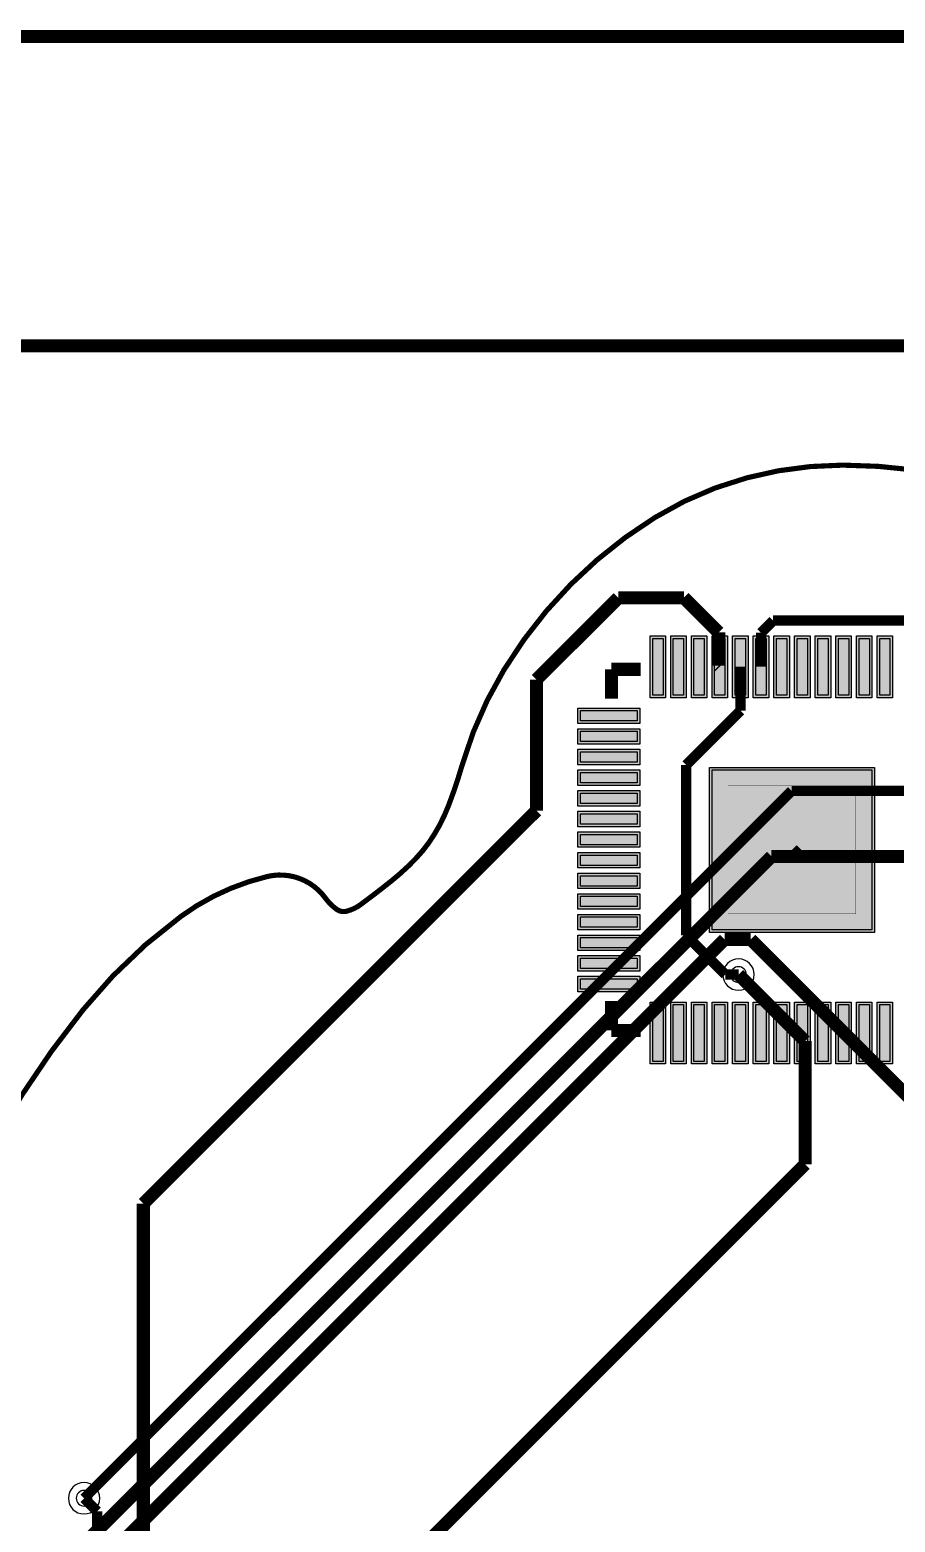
# Model space of a CAD drawing. Header units: millimetres. Extents: x -109 to -2, y -122 to 7.
# Drawn here: x -88.94 to -72.17, y -22.18 to 6.76 of the extents above; entities that cross this region are included whole.
import ezdxf

# ---------------------------------------------------------------- set-up
doc = ezdxf.new("R2010")
doc.units = ezdxf.units.MM
doc.header["$MEASUREMENT"] = 0
for name, color, linetype, true_color in [('Board-Outline-Layer', 7, 'Continuous', 0xff00ff), ('Bottom-Layer', 7, 'Continuous', 0x0000ff), ('Bottom-Paste-Mask-Layer', 7, 'Continuous', 0x800000), ('Bottom-Silkscreen-Layer', 7, 'Continuous', 0x66cc33), ('Bottom-Solder-Mask-Layer', 7, 'Continuous', 0xaa00ff), ('Hole-Layer', 7, 'Continuous', 0x222222), ('Multi-Layer', 7, 'Continuous', 0xc0c0c0), ('Top-Layer', 7, 'Continuous', 0xff0000)]:
    doc.layers.add(name, color=color, linetype=linetype, true_color=true_color)

msp = doc.modelspace()

# ---------------------------------------------------------------- hatches: boundary and pattern name
at = {"layer": 'Bottom-Layer'}
for points in [[(-76.868, -5.044), (-76.668, -5.044), (-76.668, -6.144), (-76.868, -6.144)], [(-76.468, -5.044), (-76.268, -5.044), (-76.268, -6.144), (-76.468, -6.144)], [(-76.068, -5.044), (-75.868, -5.044), (-75.868, -6.144), (-76.068, -6.144)], [(-75.668, -5.044), (-75.468, -5.044), (-75.468, -6.144), (-75.668, -6.144)], [(-75.268, -5.044), (-75.068, -5.044), (-75.068, -6.144), (-75.268, -6.144)], [(-74.868, -5.044), (-74.668, -5.044), (-74.668, -6.144), (-74.868, -6.144)], [(-74.468, -5.044), (-74.268, -5.044), (-74.268, -6.144), (-74.468, -6.144)], [(-74.068, -5.044), (-73.868, -5.044), (-73.868, -6.144), (-74.068, -6.144)], [(-73.668, -5.044), (-73.468, -5.044), (-73.468, -6.144), (-73.668, -6.144)], [(-73.268, -5.044), (-73.068, -5.044), (-73.068, -6.144), (-73.268, -6.144)], [(-72.868, -5.044), (-72.668, -5.044), (-72.668, -6.144), (-72.868, -6.144)], [(-72.468, -5.044), (-72.268, -5.044), (-72.268, -6.144), (-72.468, -6.144)], [(-78.268, -6.644), (-78.268, -6.444), (-77.168, -6.444), (-77.168, -6.644)], [(-78.268, -7.044), (-78.268, -6.844), (-77.168, -6.844), (-77.168, -7.044)], [(-78.268, -7.444), (-78.268, -7.244), (-77.168, -7.244), (-77.168, -7.444)], [(-78.268, -7.844), (-78.268, -7.644), (-77.168, -7.644), (-77.168, -7.844)], [(-72.618, -7.594), (-72.618, -10.694), (-75.718, -10.694), (-75.718, -7.594)], [(-78.268, -8.244), (-78.268, -8.044), (-77.168, -8.044), (-77.168, -8.244)], [(-78.268, -8.644), (-78.268, -8.444), (-77.168, -8.444), (-77.168, -8.644)], [(-78.268, -9.044), (-78.268, -8.844), (-77.168, -8.844), (-77.168, -9.044)], [(-78.268, -9.444), (-78.268, -9.244), (-77.168, -9.244), (-77.168, -9.444)], [(-78.268, -9.844), (-78.268, -9.644), (-77.168, -9.644), (-77.168, -9.844)], [(-78.268, -10.244), (-78.268, -10.044), (-77.168, -10.044), (-77.168, -10.244)], [(-78.268, -10.644), (-78.268, -10.444), (-77.168, -10.444), (-77.168, -10.644)], [(-78.268, -11.044), (-78.268, -10.844), (-77.168, -10.844), (-77.168, -11.044)], [(-78.268, -11.444), (-78.268, -11.244), (-77.168, -11.244), (-77.168, -11.444)], [(-78.268, -11.844), (-78.268, -11.644), (-77.168, -11.644), (-77.168, -11.844)], [(-76.668, -13.244), (-76.868, -13.244), (-76.868, -12.144), (-76.668, -12.144)], [(-76.268, -13.244), (-76.468, -13.244), (-76.468, -12.144), (-76.268, -12.144)], [(-75.868, -13.244), (-76.068, -13.244), (-76.068, -12.144), (-75.868, -12.144)], [(-75.468, -13.244), (-75.668, -13.244), (-75.668, -12.144), (-75.468, -12.144)], [(-75.068, -13.244), (-75.268, -13.244), (-75.268, -12.144), (-75.068, -12.144)], [(-74.668, -13.244), (-74.868, -13.244), (-74.868, -12.144), (-74.668, -12.144)], [(-74.268, -13.244), (-74.468, -13.244), (-74.468, -12.144), (-74.268, -12.144)], [(-73.868, -13.244), (-74.068, -13.244), (-74.068, -12.144), (-73.868, -12.144)], [(-73.468, -13.244), (-73.668, -13.244), (-73.668, -12.144), (-73.468, -12.144)], [(-73.068, -13.244), (-73.268, -13.244), (-73.268, -12.144), (-73.068, -12.144)], [(-72.668, -13.244), (-72.868, -13.244), (-72.868, -12.144), (-72.668, -12.144)], [(-72.268, -13.244), (-72.468, -13.244), (-72.468, -12.144), (-72.268, -12.144)]]:
    msp.add_hatch(color=256, dxfattribs=at).paths.add_polyline_path(points)
at = {"layer": 'Bottom-Paste-Mask-Layer'}
for points in [[(-76.668, -5.044), (-76.668, -6.144), (-76.868, -6.144), (-76.868, -5.044)], [(-76.668, -5.044), (-76.668, -6.144), (-76.868, -6.144), (-76.868, -5.044)], [(-76.268, -5.044), (-76.268, -6.144), (-76.468, -6.144), (-76.468, -5.044)], [(-76.268, -5.044), (-76.268, -6.144), (-76.468, -6.144), (-76.468, -5.044)], [(-76.068, -6.144), (-76.068, -5.044), (-75.868, -5.044), (-75.868, -6.144)], [(-76.068, -6.144), (-76.068, -5.044), (-75.868, -5.044), (-75.868, -6.144)], [(-75.668, -6.144), (-75.668, -5.044), (-75.468, -5.044), (-75.468, -6.144)], [(-75.668, -6.144), (-75.668, -5.044), (-75.468, -5.044), (-75.468, -6.144)], [(-75.268, -6.144), (-75.268, -5.044), (-75.068, -5.044), (-75.068, -6.144)], [(-75.268, -6.144), (-75.268, -5.044), (-75.068, -5.044), (-75.068, -6.144)], [(-74.868, -6.144), (-74.868, -5.044), (-74.668, -5.044), (-74.668, -6.144)], [(-74.868, -6.144), (-74.868, -5.044), (-74.668, -5.044), (-74.668, -6.144)], [(-74.468, -6.144), (-74.468, -5.044), (-74.268, -5.044), (-74.268, -6.144)], [(-74.468, -6.144), (-74.468, -5.044), (-74.268, -5.044), (-74.268, -6.144)], [(-74.068, -6.144), (-74.068, -5.044), (-73.868, -5.044), (-73.868, -6.144)], [(-74.068, -6.144), (-74.068, -5.044), (-73.868, -5.044), (-73.868, -6.144)], [(-73.668, -6.144), (-73.668, -5.044), (-73.468, -5.044), (-73.468, -6.144)], [(-73.668, -6.144), (-73.668, -5.044), (-73.468, -5.044), (-73.468, -6.144)], [(-73.068, -5.044), (-73.068, -6.144), (-73.268, -6.144), (-73.268, -5.044)], [(-73.068, -5.044), (-73.068, -6.144), (-73.268, -6.144), (-73.268, -5.044)], [(-72.868, -6.144), (-72.868, -5.044), (-72.668, -5.044), (-72.668, -6.144)], [(-72.868, -6.144), (-72.868, -5.044), (-72.668, -5.044), (-72.668, -6.144)], [(-72.468, -6.144), (-72.468, -5.044), (-72.268, -5.044), (-72.268, -6.144)], [(-72.468, -6.144), (-72.468, -5.044), (-72.268, -5.044), (-72.268, -6.144)], [(-78.268, -6.644), (-78.268, -6.444), (-77.168, -6.444), (-77.168, -6.644)], [(-78.268, -6.644), (-78.268, -6.444), (-77.168, -6.444), (-77.168, -6.644)], [(-78.268, -7.044), (-78.268, -6.844), (-77.168, -6.844), (-77.168, -7.044)], [(-78.268, -7.044), (-78.268, -6.844), (-77.168, -6.844), (-77.168, -7.044)], [(-78.268, -7.444), (-78.268, -7.244), (-77.168, -7.244), (-77.168, -7.444)], [(-78.268, -7.444), (-78.268, -7.244), (-77.168, -7.244), (-77.168, -7.444)], [(-78.268, -7.844), (-78.268, -7.644), (-77.168, -7.644), (-77.168, -7.844)], [(-78.268, -7.844), (-78.268, -7.644), (-77.168, -7.644), (-77.168, -7.844)], [(-78.268, -8.244), (-78.268, -8.044), (-77.168, -8.044), (-77.168, -8.244)], [(-78.268, -8.244), (-78.268, -8.044), (-77.168, -8.044), (-77.168, -8.244)], [(-72.928, -7.904), (-75.408, -7.904), (-75.408, -10.384), (-72.928, -10.384)], [(-72.928, -7.904), (-75.408, -7.904), (-75.408, -10.384), (-72.928, -10.384)], [(-78.268, -8.644), (-78.268, -8.444), (-77.168, -8.444), (-77.168, -8.644)], [(-78.268, -8.644), (-78.268, -8.444), (-77.168, -8.444), (-77.168, -8.644)], [(-77.168, -8.844), (-77.168, -9.044), (-78.268, -9.044), (-78.268, -8.844)], [(-77.168, -8.844), (-77.168, -9.044), (-78.268, -9.044), (-78.268, -8.844)], [(-78.268, -9.444), (-78.268, -9.244), (-77.168, -9.244), (-77.168, -9.444)], [(-78.268, -9.444), (-78.268, -9.244), (-77.168, -9.244), (-77.168, -9.444)], [(-78.268, -9.844), (-78.268, -9.644), (-77.168, -9.644), (-77.168, -9.844)], [(-78.268, -9.844), (-78.268, -9.644), (-77.168, -9.644), (-77.168, -9.844)], [(-78.268, -10.244), (-78.268, -10.044), (-77.168, -10.044), (-77.168, -10.244)], [(-78.268, -10.244), (-78.268, -10.044), (-77.168, -10.044), (-77.168, -10.244)], [(-78.268, -10.644), (-78.268, -10.444), (-77.168, -10.444), (-77.168, -10.644)], [(-78.268, -10.644), (-78.268, -10.444), (-77.168, -10.444), (-77.168, -10.644)], [(-78.268, -11.044), (-78.268, -10.844), (-77.168, -10.844), (-77.168, -11.044)], [(-78.268, -11.044), (-78.268, -10.844), (-77.168, -10.844), (-77.168, -11.044)], [(-78.268, -11.444), (-78.268, -11.244), (-77.168, -11.244), (-77.168, -11.444)], [(-78.268, -11.444), (-78.268, -11.244), (-77.168, -11.244), (-77.168, -11.444)], [(-77.168, -11.644), (-77.168, -11.844), (-78.268, -11.844), (-78.268, -11.644)], [(-77.168, -11.644), (-77.168, -11.844), (-78.268, -11.844), (-78.268, -11.644)], [(-76.668, -12.144), (-76.668, -13.244), (-76.868, -13.244), (-76.868, -12.144)], [(-76.668, -12.144), (-76.668, -13.244), (-76.868, -13.244), (-76.868, -12.144)], [(-76.268, -12.144), (-76.268, -13.244), (-76.468, -13.244), (-76.468, -12.144)], [(-76.268, -12.144), (-76.268, -13.244), (-76.468, -13.244), (-76.468, -12.144)], [(-75.868, -12.144), (-75.868, -13.244), (-76.068, -13.244), (-76.068, -12.144)], [(-75.868, -12.144), (-75.868, -13.244), (-76.068, -13.244), (-76.068, -12.144)], [(-75.468, -12.144), (-75.468, -13.244), (-75.668, -13.244), (-75.668, -12.144)], [(-75.468, -12.144), (-75.468, -13.244), (-75.668, -13.244), (-75.668, -12.144)], [(-75.068, -12.144), (-75.068, -13.244), (-75.268, -13.244), (-75.268, -12.144)], [(-75.068, -12.144), (-75.068, -13.244), (-75.268, -13.244), (-75.268, -12.144)], [(-74.868, -13.244), (-74.868, -12.144), (-74.668, -12.144), (-74.668, -13.244)], [(-74.868, -13.244), (-74.868, -12.144), (-74.668, -12.144), (-74.668, -13.244)], [(-74.468, -13.244), (-74.468, -12.144), (-74.268, -12.144), (-74.268, -13.244)], [(-74.468, -13.244), (-74.468, -12.144), (-74.268, -12.144), (-74.268, -13.244)], [(-73.868, -12.144), (-73.868, -13.244), (-74.068, -13.244), (-74.068, -12.144)], [(-73.868, -12.144), (-73.868, -13.244), (-74.068, -13.244), (-74.068, -12.144)], [(-73.468, -12.144), (-73.468, -13.244), (-73.668, -13.244), (-73.668, -12.144)], [(-73.468, -12.144), (-73.468, -13.244), (-73.668, -13.244), (-73.668, -12.144)], [(-73.068, -12.144), (-73.068, -13.244), (-73.268, -13.244), (-73.268, -12.144)], [(-73.068, -12.144), (-73.068, -13.244), (-73.268, -13.244), (-73.268, -12.144)], [(-72.668, -12.144), (-72.668, -13.244), (-72.868, -13.244), (-72.868, -12.144)], [(-72.668, -12.144), (-72.668, -13.244), (-72.868, -13.244), (-72.868, -12.144)], [(-72.268, -12.144), (-72.268, -13.244), (-72.468, -13.244), (-72.468, -12.144)], [(-72.268, -12.144), (-72.268, -13.244), (-72.468, -13.244), (-72.468, -12.144)]]:
    msp.add_hatch(color=256, dxfattribs=at).paths.add_polyline_path(points)
at = {"layer": 'Bottom-Solder-Mask-Layer'}
for points in [[(-76.918, -4.994), (-76.618, -4.994), (-76.618, -6.194), (-76.918, -6.194)], [(-76.518, -4.994), (-76.218, -4.994), (-76.218, -6.194), (-76.518, -6.194)], [(-76.118, -4.994), (-75.818, -4.994), (-75.818, -6.194), (-76.118, -6.194)], [(-75.718, -4.994), (-75.418, -4.994), (-75.418, -6.194), (-75.718, -6.194)], [(-75.318, -4.994), (-75.018, -4.994), (-75.018, -6.194), (-75.318, -6.194)], [(-74.918, -4.994), (-74.618, -4.994), (-74.618, -6.194), (-74.918, -6.194)], [(-74.518, -4.994), (-74.218, -4.994), (-74.218, -6.194), (-74.518, -6.194)], [(-74.118, -4.994), (-73.818, -4.994), (-73.818, -6.194), (-74.118, -6.194)], [(-73.718, -4.994), (-73.418, -4.994), (-73.418, -6.194), (-73.718, -6.194)], [(-73.318, -4.994), (-73.018, -4.994), (-73.018, -6.194), (-73.318, -6.194)], [(-72.918, -4.994), (-72.618, -4.994), (-72.618, -6.194), (-72.918, -6.194)], [(-72.518, -4.994), (-72.218, -4.994), (-72.218, -6.194), (-72.518, -6.194)], [(-78.318, -6.694), (-78.318, -6.394), (-77.118, -6.394), (-77.118, -6.694)], [(-78.318, -7.094), (-78.318, -6.794), (-77.118, -6.794), (-77.118, -7.094)], [(-78.318, -7.494), (-78.318, -7.194), (-77.118, -7.194), (-77.118, -7.494)], [(-78.318, -7.894), (-78.318, -7.594), (-77.118, -7.594), (-77.118, -7.894)], [(-72.568, -7.544), (-72.568, -10.744), (-75.768, -10.744), (-75.768, -7.544)], [(-78.318, -8.294), (-78.318, -7.994), (-77.118, -7.994), (-77.118, -8.294)], [(-78.318, -8.694), (-78.318, -8.394), (-77.118, -8.394), (-77.118, -8.694)], [(-78.318, -9.094), (-78.318, -8.794), (-77.118, -8.794), (-77.118, -9.094)], [(-78.318, -9.494), (-78.318, -9.194), (-77.118, -9.194), (-77.118, -9.494)], [(-78.318, -9.894), (-78.318, -9.594), (-77.118, -9.594), (-77.118, -9.894)], [(-78.318, -10.294), (-78.318, -9.994), (-77.118, -9.994), (-77.118, -10.294)], [(-78.318, -10.694), (-78.318, -10.394), (-77.118, -10.394), (-77.118, -10.694)], [(-78.318, -11.094), (-78.318, -10.794), (-77.118, -10.794), (-77.118, -11.094)], [(-78.318, -11.494), (-78.318, -11.194), (-77.118, -11.194), (-77.118, -11.494)], [(-78.318, -11.894), (-78.318, -11.594), (-77.118, -11.594), (-77.118, -11.894)], [(-76.618, -13.294), (-76.918, -13.294), (-76.918, -12.094), (-76.618, -12.094)], [(-76.218, -13.294), (-76.518, -13.294), (-76.518, -12.094), (-76.218, -12.094)], [(-75.818, -13.294), (-76.118, -13.294), (-76.118, -12.094), (-75.818, -12.094)], [(-75.418, -13.294), (-75.718, -13.294), (-75.718, -12.094), (-75.418, -12.094)], [(-75.018, -13.294), (-75.318, -13.294), (-75.318, -12.094), (-75.018, -12.094)], [(-74.618, -13.294), (-74.918, -13.294), (-74.918, -12.094), (-74.618, -12.094)], [(-74.218, -13.294), (-74.518, -13.294), (-74.518, -12.094), (-74.218, -12.094)], [(-73.818, -13.294), (-74.118, -13.294), (-74.118, -12.094), (-73.818, -12.094)], [(-73.418, -13.294), (-73.718, -13.294), (-73.718, -12.094), (-73.418, -12.094)], [(-73.018, -13.294), (-73.318, -13.294), (-73.318, -12.094), (-73.018, -12.094)], [(-72.618, -13.294), (-72.918, -13.294), (-72.918, -12.094), (-72.618, -12.094)], [(-72.218, -13.294), (-72.518, -13.294), (-72.518, -12.094), (-72.218, -12.094)]]:
    msp.add_hatch(color=256, dxfattribs=at).paths.add_polyline_path(points)

# ---------------------------------------------------------------- linework, layer by layer
at = {"layer": 'Board-Outline-Layer', "const_width": 0.254}
for points in [[(-107.734, 6.628), (-55.372, 6.628)], [(-58.792, 0.628), (-108.734, 0.628)]]:
    msp.add_lwpolyline(points, dxfattribs=at)
at = {"layer": 'Board-Outline-Layer', "const_width": 0.1}
msp.add_lwpolyline([(-71.138, -1.891, 0.05), (-73.183, -1.684, 0.066), (-75.042, -1.93, 0.073), (-76.825, -2.7, 0.059), (-78.453, -3.993, 0.059), (-79.75, -5.652, 0.066), (-80.562, -7.5, -0.021), (-80.824, -8.28, -0.046), (-81.103, -8.846, -0.052), (-81.456, -9.307, -0.035), (-81.946, -9.756, -0.009), (-82.531, -10.205, -0.098), (-82.8, -10.332, -0.225), (-83, -10.292, -0.075), (-83.215, -10.075, 0.302), (-84.339, -9.66, 0.1), (-86.013, -10.433, 0.065), (-87.91, -12.244, 0.042), (-89.613, -14.763, -0.011)], format="xyb", dxfattribs=at)
at = {"layer": 'Bottom-Layer'}
for points, const_width in [([(-79.121, -5.842), (-77.534, -4.255)], 0.254), ([(-77.534, -4.255), (-76.263, -4.255)], 0.254), ([(-76.263, -4.255), (-75.589, -4.928)], 0.254), ([(-74.533, -4.699), (-74.768, -4.934)], 0.2), ([(-62.849, -4.699), (-74.533, -4.699)], 0.2), ([(-75.589, -4.928), (-75.589, -5.573)], 0.254), ([(-74.768, -4.934), (-74.768, -5.594)], 0.2), ([(-75.589, -5.573), (-75.568, -5.594)], 0.254), ([(-75.168, -6.445), (-75.168, -5.594)], 0.2), ([(-79.121, -8.382), (-79.121, -5.842)], 0.254), ([(-76.22, -7.497), (-75.168, -6.445)], 0.2), ([(-76.22, -10.799), (-76.22, -7.497)], 0.2), ([(-86.741, -16.002), (-79.121, -8.382)], 0.254), ([(-74.041, -9.271), (-74.168, -9.144)], 0.254), ([(-71.771, -9.271), (-74.041, -9.271)], 0.254), ([(-75.458, -11.561), (-76.22, -10.799)], 0.2), ([(-75.204, -11.561), (-75.458, -11.561)], 0.2), ([(-86.741, -66.294), (-86.741, -16.002)], 0.254), ([(-87.89, -21.714), (-87.636, -21.968)], 0.2), ([(-87.636, -21.968), (-87.636, -29.08)], 0.2)]:
    msp.add_lwpolyline(points, dxfattribs=dict(at, const_width=const_width))
for points in [[(-76.868, -5.044), (-76.668, -5.044), (-76.668, -6.144), (-76.868, -6.144)], [(-76.468, -5.044), (-76.268, -5.044), (-76.268, -6.144), (-76.468, -6.144)], [(-76.068, -5.044), (-75.868, -5.044), (-75.868, -6.144), (-76.068, -6.144)], [(-75.668, -5.044), (-75.468, -5.044), (-75.468, -6.144), (-75.668, -6.144)], [(-75.268, -5.044), (-75.068, -5.044), (-75.068, -6.144), (-75.268, -6.144)], [(-74.868, -5.044), (-74.668, -5.044), (-74.668, -6.144), (-74.868, -6.144)], [(-74.468, -5.044), (-74.268, -5.044), (-74.268, -6.144), (-74.468, -6.144)], [(-74.068, -5.044), (-73.868, -5.044), (-73.868, -6.144), (-74.068, -6.144)], [(-73.668, -5.044), (-73.468, -5.044), (-73.468, -6.144), (-73.668, -6.144)], [(-73.268, -5.044), (-73.068, -5.044), (-73.068, -6.144), (-73.268, -6.144)], [(-72.868, -5.044), (-72.668, -5.044), (-72.668, -6.144), (-72.868, -6.144)], [(-72.468, -5.044), (-72.268, -5.044), (-72.268, -6.144), (-72.468, -6.144)], [(-78.268, -6.644), (-78.268, -6.444), (-77.168, -6.444), (-77.168, -6.644)], [(-78.268, -7.044), (-78.268, -6.844), (-77.168, -6.844), (-77.168, -7.044)], [(-78.268, -7.444), (-78.268, -7.244), (-77.168, -7.244), (-77.168, -7.444)], [(-78.268, -7.844), (-78.268, -7.644), (-77.168, -7.644), (-77.168, -7.844)], [(-72.618, -7.594), (-72.618, -10.694), (-75.718, -10.694), (-75.718, -7.594)], [(-78.268, -8.244), (-78.268, -8.044), (-77.168, -8.044), (-77.168, -8.244)], [(-78.268, -8.644), (-78.268, -8.444), (-77.168, -8.444), (-77.168, -8.644)], [(-78.268, -9.044), (-78.268, -8.844), (-77.168, -8.844), (-77.168, -9.044)], [(-78.268, -9.444), (-78.268, -9.244), (-77.168, -9.244), (-77.168, -9.444)], [(-78.268, -9.844), (-78.268, -9.644), (-77.168, -9.644), (-77.168, -9.844)], [(-78.268, -10.244), (-78.268, -10.044), (-77.168, -10.044), (-77.168, -10.244)], [(-78.268, -10.644), (-78.268, -10.444), (-77.168, -10.444), (-77.168, -10.644)], [(-78.268, -11.044), (-78.268, -10.844), (-77.168, -10.844), (-77.168, -11.044)], [(-78.268, -11.444), (-78.268, -11.244), (-77.168, -11.244), (-77.168, -11.444)], [(-78.268, -11.844), (-78.268, -11.644), (-77.168, -11.644), (-77.168, -11.844)], [(-76.668, -13.244), (-76.868, -13.244), (-76.868, -12.144), (-76.668, -12.144)], [(-76.268, -13.244), (-76.468, -13.244), (-76.468, -12.144), (-76.268, -12.144)], [(-75.868, -13.244), (-76.068, -13.244), (-76.068, -12.144), (-75.868, -12.144)], [(-75.468, -13.244), (-75.668, -13.244), (-75.668, -12.144), (-75.468, -12.144)], [(-75.068, -13.244), (-75.268, -13.244), (-75.268, -12.144), (-75.068, -12.144)], [(-74.668, -13.244), (-74.868, -13.244), (-74.868, -12.144), (-74.668, -12.144)], [(-74.268, -13.244), (-74.468, -13.244), (-74.468, -12.144), (-74.268, -12.144)], [(-73.868, -13.244), (-74.068, -13.244), (-74.068, -12.144), (-73.868, -12.144)], [(-73.468, -13.244), (-73.668, -13.244), (-73.668, -12.144), (-73.468, -12.144)], [(-73.068, -13.244), (-73.268, -13.244), (-73.268, -12.144), (-73.068, -12.144)], [(-72.668, -13.244), (-72.868, -13.244), (-72.868, -12.144), (-72.668, -12.144)], [(-72.268, -13.244), (-72.468, -13.244), (-72.468, -12.144), (-72.268, -12.144)]]:
    msp.add_lwpolyline(points, close=True, dxfattribs=at)
at = {"layer": 'Bottom-Paste-Mask-Layer', "const_width": 0.00508}
for points in [[(-76.668, -5.044), (-76.668, -6.144), (-76.868, -6.144), (-76.868, -5.044)], [(-76.668, -5.044), (-76.668, -6.144), (-76.868, -6.144), (-76.868, -5.044)], [(-76.268, -5.044), (-76.268, -6.144), (-76.468, -6.144), (-76.468, -5.044)], [(-76.268, -5.044), (-76.268, -6.144), (-76.468, -6.144), (-76.468, -5.044)], [(-76.068, -6.144), (-76.068, -5.044), (-75.868, -5.044), (-75.868, -6.144)], [(-76.068, -6.144), (-76.068, -5.044), (-75.868, -5.044), (-75.868, -6.144)], [(-75.668, -6.144), (-75.668, -5.044), (-75.468, -5.044), (-75.468, -6.144)], [(-75.668, -6.144), (-75.668, -5.044), (-75.468, -5.044), (-75.468, -6.144)], [(-75.268, -6.144), (-75.268, -5.044), (-75.068, -5.044), (-75.068, -6.144)], [(-75.268, -6.144), (-75.268, -5.044), (-75.068, -5.044), (-75.068, -6.144)], [(-74.868, -6.144), (-74.868, -5.044), (-74.668, -5.044), (-74.668, -6.144)], [(-74.868, -6.144), (-74.868, -5.044), (-74.668, -5.044), (-74.668, -6.144)], [(-74.468, -6.144), (-74.468, -5.044), (-74.268, -5.044), (-74.268, -6.144)], [(-74.468, -6.144), (-74.468, -5.044), (-74.268, -5.044), (-74.268, -6.144)], [(-74.068, -6.144), (-74.068, -5.044), (-73.868, -5.044), (-73.868, -6.144)], [(-74.068, -6.144), (-74.068, -5.044), (-73.868, -5.044), (-73.868, -6.144)], [(-73.668, -6.144), (-73.668, -5.044), (-73.468, -5.044), (-73.468, -6.144)], [(-73.668, -6.144), (-73.668, -5.044), (-73.468, -5.044), (-73.468, -6.144)], [(-73.068, -5.044), (-73.068, -6.144), (-73.268, -6.144), (-73.268, -5.044)], [(-73.068, -5.044), (-73.068, -6.144), (-73.268, -6.144), (-73.268, -5.044)], [(-72.868, -6.144), (-72.868, -5.044), (-72.668, -5.044), (-72.668, -6.144)], [(-72.868, -6.144), (-72.868, -5.044), (-72.668, -5.044), (-72.668, -6.144)], [(-72.468, -6.144), (-72.468, -5.044), (-72.268, -5.044), (-72.268, -6.144)], [(-72.468, -6.144), (-72.468, -5.044), (-72.268, -5.044), (-72.268, -6.144)], [(-78.268, -6.644), (-78.268, -6.444), (-77.168, -6.444), (-77.168, -6.644)], [(-78.268, -6.644), (-78.268, -6.444), (-77.168, -6.444), (-77.168, -6.644)], [(-78.268, -7.044), (-78.268, -6.844), (-77.168, -6.844), (-77.168, -7.044)], [(-78.268, -7.044), (-78.268, -6.844), (-77.168, -6.844), (-77.168, -7.044)], [(-78.268, -7.444), (-78.268, -7.244), (-77.168, -7.244), (-77.168, -7.444)], [(-78.268, -7.444), (-78.268, -7.244), (-77.168, -7.244), (-77.168, -7.444)], [(-78.268, -7.844), (-78.268, -7.644), (-77.168, -7.644), (-77.168, -7.844)], [(-78.268, -7.844), (-78.268, -7.644), (-77.168, -7.644), (-77.168, -7.844)], [(-78.268, -8.244), (-78.268, -8.044), (-77.168, -8.044), (-77.168, -8.244)], [(-78.268, -8.244), (-78.268, -8.044), (-77.168, -8.044), (-77.168, -8.244)], [(-72.928, -7.904), (-75.408, -7.904), (-75.408, -10.384), (-72.928, -10.384)], [(-72.928, -7.904), (-75.408, -7.904), (-75.408, -10.384), (-72.928, -10.384)], [(-78.268, -8.644), (-78.268, -8.444), (-77.168, -8.444), (-77.168, -8.644)], [(-78.268, -8.644), (-78.268, -8.444), (-77.168, -8.444), (-77.168, -8.644)], [(-77.168, -8.844), (-77.168, -9.044), (-78.268, -9.044), (-78.268, -8.844)], [(-77.168, -8.844), (-77.168, -9.044), (-78.268, -9.044), (-78.268, -8.844)], [(-78.268, -9.444), (-78.268, -9.244), (-77.168, -9.244), (-77.168, -9.444)], [(-78.268, -9.444), (-78.268, -9.244), (-77.168, -9.244), (-77.168, -9.444)], [(-78.268, -9.844), (-78.268, -9.644), (-77.168, -9.644), (-77.168, -9.844)], [(-78.268, -9.844), (-78.268, -9.644), (-77.168, -9.644), (-77.168, -9.844)], [(-78.268, -10.244), (-78.268, -10.044), (-77.168, -10.044), (-77.168, -10.244)], [(-78.268, -10.244), (-78.268, -10.044), (-77.168, -10.044), (-77.168, -10.244)], [(-78.268, -10.644), (-78.268, -10.444), (-77.168, -10.444), (-77.168, -10.644)], [(-78.268, -10.644), (-78.268, -10.444), (-77.168, -10.444), (-77.168, -10.644)], [(-78.268, -11.044), (-78.268, -10.844), (-77.168, -10.844), (-77.168, -11.044)], [(-78.268, -11.044), (-78.268, -10.844), (-77.168, -10.844), (-77.168, -11.044)], [(-78.268, -11.444), (-78.268, -11.244), (-77.168, -11.244), (-77.168, -11.444)], [(-78.268, -11.444), (-78.268, -11.244), (-77.168, -11.244), (-77.168, -11.444)], [(-77.168, -11.644), (-77.168, -11.844), (-78.268, -11.844), (-78.268, -11.644)], [(-77.168, -11.644), (-77.168, -11.844), (-78.268, -11.844), (-78.268, -11.644)], [(-76.668, -12.144), (-76.668, -13.244), (-76.868, -13.244), (-76.868, -12.144)], [(-76.668, -12.144), (-76.668, -13.244), (-76.868, -13.244), (-76.868, -12.144)], [(-76.268, -12.144), (-76.268, -13.244), (-76.468, -13.244), (-76.468, -12.144)], [(-76.268, -12.144), (-76.268, -13.244), (-76.468, -13.244), (-76.468, -12.144)], [(-75.868, -12.144), (-75.868, -13.244), (-76.068, -13.244), (-76.068, -12.144)], [(-75.868, -12.144), (-75.868, -13.244), (-76.068, -13.244), (-76.068, -12.144)], [(-75.468, -12.144), (-75.468, -13.244), (-75.668, -13.244), (-75.668, -12.144)], [(-75.468, -12.144), (-75.468, -13.244), (-75.668, -13.244), (-75.668, -12.144)], [(-75.068, -12.144), (-75.068, -13.244), (-75.268, -13.244), (-75.268, -12.144)], [(-75.068, -12.144), (-75.068, -13.244), (-75.268, -13.244), (-75.268, -12.144)], [(-74.868, -13.244), (-74.868, -12.144), (-74.668, -12.144), (-74.668, -13.244)], [(-74.868, -13.244), (-74.868, -12.144), (-74.668, -12.144), (-74.668, -13.244)], [(-74.468, -13.244), (-74.468, -12.144), (-74.268, -12.144), (-74.268, -13.244)], [(-74.468, -13.244), (-74.468, -12.144), (-74.268, -12.144), (-74.268, -13.244)], [(-73.868, -12.144), (-73.868, -13.244), (-74.068, -13.244), (-74.068, -12.144)], [(-73.868, -12.144), (-73.868, -13.244), (-74.068, -13.244), (-74.068, -12.144)], [(-73.468, -12.144), (-73.468, -13.244), (-73.668, -13.244), (-73.668, -12.144)], [(-73.468, -12.144), (-73.468, -13.244), (-73.668, -13.244), (-73.668, -12.144)], [(-73.068, -12.144), (-73.068, -13.244), (-73.268, -13.244), (-73.268, -12.144)], [(-73.068, -12.144), (-73.068, -13.244), (-73.268, -13.244), (-73.268, -12.144)], [(-72.668, -12.144), (-72.668, -13.244), (-72.868, -13.244), (-72.868, -12.144)], [(-72.668, -12.144), (-72.668, -13.244), (-72.868, -13.244), (-72.868, -12.144)], [(-72.268, -12.144), (-72.268, -13.244), (-72.468, -13.244), (-72.468, -12.144)], [(-72.268, -12.144), (-72.268, -13.244), (-72.468, -13.244), (-72.468, -12.144)]]:
    msp.add_lwpolyline(points, close=True, dxfattribs=at)
at = {"layer": 'Bottom-Silkscreen-Layer', "const_width": 0.254}
for points in [[(-77.099, -5.644), (-77.668, -5.644)], [(-77.668, -5.644), (-77.668, -6.213)], [(-77.099, -5.644), (-77.668, -5.644)], [(-77.668, -5.644), (-77.668, -6.213)], [(-77.668, -12.075), (-77.668, -12.644)], [(-77.668, -12.075), (-77.668, -12.644)], [(-77.668, -12.644), (-77.099, -12.644)], [(-77.668, -12.644), (-77.099, -12.644)]]:
    msp.add_lwpolyline(points, dxfattribs=at)
at = {"layer": 'Bottom-Solder-Mask-Layer'}
for points in [[(-76.918, -4.994), (-76.618, -4.994), (-76.618, -6.194), (-76.918, -6.194)], [(-76.518, -4.994), (-76.218, -4.994), (-76.218, -6.194), (-76.518, -6.194)], [(-76.118, -4.994), (-75.818, -4.994), (-75.818, -6.194), (-76.118, -6.194)], [(-75.718, -4.994), (-75.418, -4.994), (-75.418, -6.194), (-75.718, -6.194)], [(-75.318, -4.994), (-75.018, -4.994), (-75.018, -6.194), (-75.318, -6.194)], [(-74.918, -4.994), (-74.618, -4.994), (-74.618, -6.194), (-74.918, -6.194)], [(-74.518, -4.994), (-74.218, -4.994), (-74.218, -6.194), (-74.518, -6.194)], [(-74.118, -4.994), (-73.818, -4.994), (-73.818, -6.194), (-74.118, -6.194)], [(-73.718, -4.994), (-73.418, -4.994), (-73.418, -6.194), (-73.718, -6.194)], [(-73.318, -4.994), (-73.018, -4.994), (-73.018, -6.194), (-73.318, -6.194)], [(-72.918, -4.994), (-72.618, -4.994), (-72.618, -6.194), (-72.918, -6.194)], [(-72.518, -4.994), (-72.218, -4.994), (-72.218, -6.194), (-72.518, -6.194)], [(-78.318, -6.694), (-78.318, -6.394), (-77.118, -6.394), (-77.118, -6.694)], [(-78.318, -7.094), (-78.318, -6.794), (-77.118, -6.794), (-77.118, -7.094)], [(-78.318, -7.494), (-78.318, -7.194), (-77.118, -7.194), (-77.118, -7.494)], [(-78.318, -7.894), (-78.318, -7.594), (-77.118, -7.594), (-77.118, -7.894)], [(-72.568, -7.544), (-72.568, -10.744), (-75.768, -10.744), (-75.768, -7.544)], [(-78.318, -8.294), (-78.318, -7.994), (-77.118, -7.994), (-77.118, -8.294)], [(-78.318, -8.694), (-78.318, -8.394), (-77.118, -8.394), (-77.118, -8.694)], [(-78.318, -9.094), (-78.318, -8.794), (-77.118, -8.794), (-77.118, -9.094)], [(-78.318, -9.494), (-78.318, -9.194), (-77.118, -9.194), (-77.118, -9.494)], [(-78.318, -9.894), (-78.318, -9.594), (-77.118, -9.594), (-77.118, -9.894)], [(-78.318, -10.294), (-78.318, -9.994), (-77.118, -9.994), (-77.118, -10.294)], [(-78.318, -10.694), (-78.318, -10.394), (-77.118, -10.394), (-77.118, -10.694)], [(-78.318, -11.094), (-78.318, -10.794), (-77.118, -10.794), (-77.118, -11.094)], [(-78.318, -11.494), (-78.318, -11.194), (-77.118, -11.194), (-77.118, -11.494)], [(-78.318, -11.894), (-78.318, -11.594), (-77.118, -11.594), (-77.118, -11.894)], [(-76.618, -13.294), (-76.918, -13.294), (-76.918, -12.094), (-76.618, -12.094)], [(-76.218, -13.294), (-76.518, -13.294), (-76.518, -12.094), (-76.218, -12.094)], [(-75.818, -13.294), (-76.118, -13.294), (-76.118, -12.094), (-75.818, -12.094)], [(-75.418, -13.294), (-75.718, -13.294), (-75.718, -12.094), (-75.418, -12.094)], [(-75.018, -13.294), (-75.318, -13.294), (-75.318, -12.094), (-75.018, -12.094)], [(-74.618, -13.294), (-74.918, -13.294), (-74.918, -12.094), (-74.618, -12.094)], [(-74.218, -13.294), (-74.518, -13.294), (-74.518, -12.094), (-74.218, -12.094)], [(-73.818, -13.294), (-74.118, -13.294), (-74.118, -12.094), (-73.818, -12.094)], [(-73.418, -13.294), (-73.718, -13.294), (-73.718, -12.094), (-73.418, -12.094)], [(-73.018, -13.294), (-73.318, -13.294), (-73.318, -12.094), (-73.018, -12.094)], [(-72.618, -13.294), (-72.918, -13.294), (-72.918, -12.094), (-72.618, -12.094)], [(-72.218, -13.294), (-72.518, -13.294), (-72.518, -12.094), (-72.218, -12.094)]]:
    msp.add_lwpolyline(points, close=True, dxfattribs=at)
at = {"layer": 'Hole-Layer'}
for points in [[(-75.357, -11.561, 1), (-75.052, -11.561, 1)], [(-88.043, -21.714, 1), (-87.738, -21.714, 1)]]:
    msp.add_lwpolyline(points, format="xyb", close=True, dxfattribs=at)
at = {"layer": 'Multi-Layer'}
for points in [[(-75.509, -11.561, 1), (-74.899, -11.561), (-74.899, -11.561, 1), (-75.509, -11.561)], [(-88.195, -21.714, 1), (-87.585, -21.714), (-87.585, -21.714, 1), (-88.195, -21.714)]]:
    msp.add_lwpolyline(points, format="xyb", dxfattribs=at)
at = {"layer": 'Top-Layer'}
for points, const_width in [([(-74.174, -7.998), (-87.89, -21.714)], 0.2), ([(-71.634, -7.998), (-74.174, -7.998)], 0.2), ([(-74.565, -9.271), (-88.281, -22.987)], 0.254), ([(-71.771, -9.271), (-74.565, -9.271)], 0.254), ([(-75.474, -10.88), (-87.666, -23.072)], 0.254), ([(-74.966, -10.88), (-75.474, -10.88)], 0.254), ([(-71.156, -14.69), (-74.966, -10.88)], 0.254), ([(-73.914, -12.851), (-75.204, -11.561)], 0.254), ([(-73.914, -15.24), (-73.914, -12.851)], 0.254), ([(-86.106, -27.432), (-73.914, -15.24)], 0.254)]:
    msp.add_lwpolyline(points, dxfattribs=dict(at, const_width=const_width))

doc.saveas('drawing.dxf')
